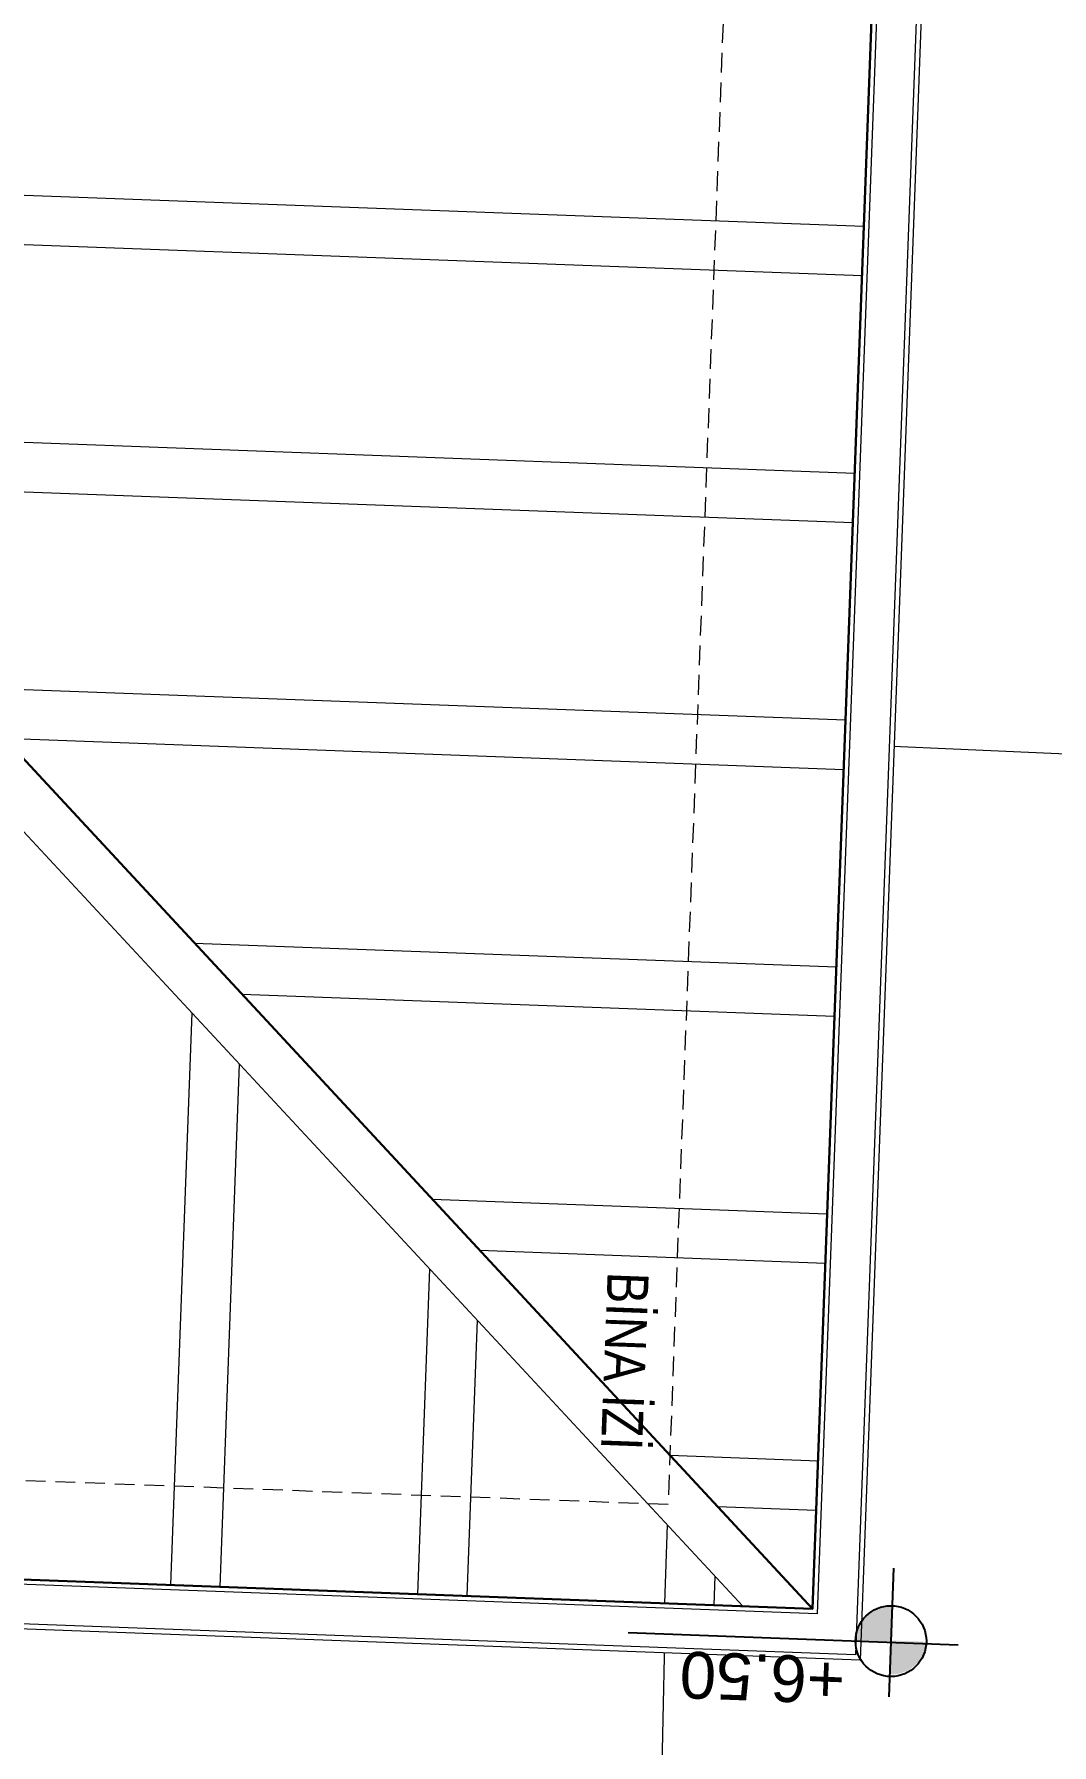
# Model space of a CAD drawing. Header units: centimetres. Extents: x 63871 to 181827, y -95930 to 42199.
# Drawn here: x 177690.2 to 177896, y 17426.2 to 17772.4 of the extents above; entities that cross this region are included whole.
import ezdxf

# ---------------------------------------------------------------- set-up
doc = ezdxf.new("R2010")
doc.units = ezdxf.units.CM
doc.linetypes.add('11-021_500-SatisOfisi_220512$0${ Diamond }', pattern=[12, 4, -2, 2, 2, -2])
for name, color, linetype, lineweight in [('A-FLOR-HRAL', 11, 'Continuous', 9), ('A-WALL', 12, 'Continuous', 50), ('ARM_Pen_No__252', 8, 'Continuous', 18), ('İz DÜŞÜMÜ', 7, '11-021_500-SatisOfisi_220512$0${ Diamond }', 18), ('OLUK', 222, 'Continuous', 15), ('TARAMA', 251, 'Continuous', 5), ('Çatı', 144, 'Continuous', 30), ('ÇEKME MESAFESİ', 5, 'Continuous', 25)]:
    doc.layers.add(name, color=color, linetype=linetype, lineweight=lineweight)
doc.layers.add('Dıış Ölçü', color=140, linetype='Continuous')
doc.layers.add('KOT', color=171, linetype='Continuous')
doc.styles.add('Arial_1', font='Arial.ttf', dxfattribs={"height": 300})
doc.styles.add('MtXpl_Arial_Narrow_1', font='')
doc.styles.add('RomanS', font='')
doc.styles.get('MtXpl_Arial_Narrow_1').set_extended_font_data('Arial Narrow')
doc.styles.get('RomanS').set_extended_font_data('Stylus BT')
doc.dimstyles.new('BÖYÜK', dxfattribs={"dimtxt": 70, "dimasz": 5, "dimexe": 5, "dimexo": 5, "dimgap": 2, "dimtad": 3, "dimdec": 0, "dimzin": 0, "dimdsep": 46, "dimtxsty": 'RomanS', "dimblk": 'DOT', "dimcen": 5, "dimadec": 0, "dimazin": 0, "dimtfac": 1, "dimtdec": 0, "dimtix": 1, "dimtofl": 0, "dimtmove": 1, "dimatfit": 0, "dimldrblk": 'DOT', "dimfxl": 10, "dimfxlon": 1, "dimtolj": 1, "dimtzin": 0, "dimarcsym": 0})

# ---------------------------------------------------------------- blocks, each defined once
blk = doc.blocks.new('HRD')
at = {"layer": 'ARM_Pen_No__252'}
h = blk.add_hatch(dxfattribs=at)
h.set_pattern_fill('AR-B816', color=256, scale=0.09)
h.set_pattern_definition([(0, (-39959.2, 0), (0, 18.288), []), (90, (-39959.2, 0), (-18.288, 18.288), [18.288, -18.288])])
h.paths.add_polyline_path([(154149.63, 35592.48), (154149.63, 35503.48), (154219.63, 35503.48), (154219.63, 35483.24), (154324.63, 35483.24), (154324.63, 35692.48), (154369.63, 35692.48), (154369.63, 35927.48), (154369.63, 35927.48), (154369.63, 36097.48), (154369.63, 36177.48), (154254.63, 36177.48), (153954.63, 36177.48), (153839.63, 36177.48), (153839.63, 35897.6), (153869.63, 35897.54), (153869.63, 35882.48), (154019.63, 35882.48), (154019.63, 35872.48), (154019.63, 35833.25, -0.444416), (154030.45, 35823.48, -0.444416), (154019.63, 35813.72), (154019.63, 35773.48), (153939.63, 35773.48), (153939.63, 35692.48), (154019.63, 35692.48), (154019.63, 35687.48), (154019.63, 35633.7), (154020.63, 35632.93), (154019.63, 35631.47), (154019.63, 35592.48), (154019.63, 35582.48), (153989.63, 35582.48), (153989.63, 35577.48), (153989.63, 35497.48), (153989.63, 35437.48), (153994.63, 35437.48), (154094.63, 35437.48), (154139.63, 35437.48), (154139.63, 35592.48)])
at = {"layer": 'A-FLOR-HRAL'}
for p, q in [((154389.63, 36367.48), (153819.63, 36367.48)), ((153819.63, 36367.48), (153819.63, 36197.48)), ((154385.63, 36363.48), (153823.63, 36363.48)), ((153823.63, 36363.48), (153823.63, 36197.48))]:
    blk.add_line(p, q, dxfattribs=at)
at = {"layer": 'A-WALL', "lineweight": 53}
for p, q in [((153819.63, 35782.48), (153819.63, 36197.48)), ((153819.63, 36197.48), (153954.63, 36197.48)), ((153839.63, 36177.48), (153839.63, 35882.48)), ((153954.63, 36177.48), (153839.63, 36177.48))]:
    blk.add_line(p, q, dxfattribs=at)
at = {"layer": 'İz DÜŞÜMÜ'}
blk.add_lwpolyline([(153819.63, 36347.48), (154419.63, 36347.49), (154419.63, 35292.49), (154159.63, 35292.49), (154159.63, 35357.48), (153819.63, 35357.48), (153819.63, 36347.48)], dxfattribs=at)
blk = doc.blocks.new('_Dot')
at = {"color": 0, "linetype": 'ByBlock', "lineweight": -2}
blk.add_line((-0.5, 0), (-1, 0), dxfattribs=at)
at = {"color": 0, "linetype": 'ByBlock', "const_width": 0.5}
blk.add_lwpolyline([(-0.25, 0, 1), (0.25, 0, 1)], format="xyb", close=True, dxfattribs=at)
blk = doc.blocks.new('*D391')
at = {"layer": 'Defpoints', "color": 0, "transparency": 16777216}
for p in [(-120.42, 2699.61), (379.11, 2677.81), (379.11, 2677.81)]:
    blk.add_point(p, dxfattribs=at)
at = {"layer": 'Dıış Ölçü', "color": 0, "lineweight": -2, "transparency": 16777216}
for p, q in [((-120.42, 2699.61), (-120.2, 2704.6)), ((-115.42, 2699.39), (374.11, 2678.03)), ((379.11, 2677.81), (379.32, 2682.81))]:
    blk.add_line(p, q, dxfattribs=at)
at = {"layer": 'Dıış Ölçü', "color": 0, "lineweight": -2, "transparency": 16777216, "xscale": 5, "yscale": 5, "zscale": 5}
for p, rotation in [((-120.42, 2699.61), 177.5012920554905), ((379.11, 2677.81), 357.5012920554905)]:
    blk.add_blockref('_Dot', p, dxfattribs=dict(at, rotation=rotation))
at = {"layer": 'Dıış Ölçü', "color": 0, "transparency": 16777216, "insert": (131.03, 2727.44), "char_height": 70, "attachment_point": 5, "rotation": 357.5013, "style": 'RomanS'}
blk.add_mtext('\\A1;500', dxfattribs=at)
blk = doc.blocks.new('*D413')
at = {"layer": 'Defpoints', "color": 0, "transparency": 16777216}
for p in [(-133.82, 2534.74), (-141.22, 2184.72), (-141.22, 2184.72)]:
    blk.add_point(p, dxfattribs=at)
at = {"layer": 'Dıış Ölçü', "color": 0, "lineweight": -2, "transparency": 16777216}
for p, q in [((-133.82, 2534.74), (-138.82, 2534.84)), ((-133.92, 2529.74), (-141.11, 2189.71)), ((-141.22, 2184.72), (-146.22, 2184.82))]:
    blk.add_line(p, q, dxfattribs=at)
at = {"layer": 'Dıış Ölçü', "color": 0, "lineweight": -2, "transparency": 16777216, "xscale": 5, "yscale": 5, "zscale": 5}
for p, rotation in [((-133.82, 2534.74), 88.78874068386524), ((-141.22, 2184.72), 268.7887406838652)]:
    blk.add_blockref('_Dot', p, dxfattribs=dict(at, rotation=rotation))
at = {"layer": 'Dıış Ölçü', "color": 0, "transparency": 16777216, "insert": (-176.28, 2360.55), "char_height": 70, "attachment_point": 5, "rotation": 88.7887, "style": 'RomanS'}
blk.add_mtext('\\A1;350', dxfattribs=at)
blk = doc.blocks.new('çatı planı')
at = {"layer": 'KOT'}
h = blk.add_hatch(color=256, dxfattribs=at)
h.dxf.hatch_style = 1
h.paths.add_polyline_path([(-686.09, 2.7, 0.402561), (-693.25, -4.18), (-686.09, -4.18)])
blk.add_line((-686.09, -18.85), (-686.09, 7.21), dxfattribs=at)
blk.add_wipeout([(-680, -1060), (-680, 0), (0, 0), (0, -1125), (-340, -1125), (-340, -1060)]).dxf.layer = 'OLUK'
h = blk.add_hatch(color=256, dxfattribs=at)
h.dxf.hatch_style = 1
h.paths.add_polyline_path([(-678.93, -4.05, 0.009987), (-678.93, -3.77), (-686.09, -3.77), (-686.09, -11.22, 0.414214)])
at = {"layer": 'İz DÜŞÜMÜ'}
blk.add_lwpolyline([(-300, -1020), (-300, -960), (-40, -960), (-40, -1085), (-300, -1085), (-300, -1020), (-640, -1020), (-640, -30), (-300, -30), (-300, -180), (-40, -180), (-40, -1095)], dxfattribs=at)
at = {"layer": 'KOT'}
blk.add_line((-699.74, -3.77), (-632.92, -3.77), dxfattribs=at)
blk.add_circle((-686.09, -4.05), 7.17, dxfattribs=at)
at = {"layer": 'OLUK'}
for points in [[(-340, -1125), (-340, -1060), (-680, -1060), (-680, 0), (0, 0), (0, -1125)], [(-339, -1124), (-339, -1059), (-679, -1059), (-679, -1), (-1, -1), (-1, -1124)], [(-331, -1116), (-331, -1051), (-671, -1051), (-671, -9), (-9, -9), (-9, -1116)]]:
    blk.add_lwpolyline(points, close=True, dxfattribs=at)
at = {"layer": 'TARAMA'}
for p, q in [((-340, -340), (-670, -10)), ((-655.86, -10), (-340, -325.86)), ((-650, -15.86), (-650, -10)), ((-640, -25.86), (-640, -10)), ((-600, -65.86), (-600, -10)), ((-590, -75.86), (-590, -10)), ((-550, -115.86), (-550, -10)), ((-540, -125.86), (-540, -10)), ((-650, -30), (-670, -30)), ((-640, -40), (-670, -40)), ((-600, -80), (-670, -80)), ((-590, -90), (-670, -90)), ((-550, -130), (-670, -130)), ((-540, -140), (-670, -140)), ((-500, -180), (-670, -180)), ((-490, -190), (-670, -190)), ((-450, -230), (-670, -230)), ((-440, -240), (-670, -240)), ((-400, -280), (-670, -280)), ((-390, -290), (-670, -290))]:
    blk.add_line(p, q, dxfattribs=at)
at = {"layer": 'Çatı'}
blk.add_line((-670, -10), (-340, -340), dxfattribs=at)
blk.add_lwpolyline([(-330, -1115), (-330, -1050), (-670, -1050), (-670, -10), (-10, -10), (-10, -1115)], close=True, dxfattribs=at)
at = {"style": 'MtXpl_Arial_Narrow_1'}
blk.add_text('BİNA İZİ', height=8.316, rotation=89.957, dxfattribs=at).set_placement((-626.05, -76.69))
at = {"layer": 'KOT', "insert": (-660.37, 9.03), "char_height": 9.45, "width": 57.6964, "attachment_point": 2, "line_spacing_factor": 0.941778, "style": 'Arial_1'}
blk.add_mtext('+6.50', dxfattribs=at)
blk = doc.blocks.new('VAZİYET PLANI')
at = {"layer": 'ÇEKME MESAFESİ'}
blk.add_lwpolyline([(-10235.94, 8787.8), (-10982.6, 6772.09), (-10431.04, 2961.31), (-10363.5, 2901.47), (-6329.01, 2815.66), (-5233.37, 2792.49), (-389.12, 2690.07), (-136.37, 2684.73), (-120.42, 2699.61), (-5.55, 5331.81), (308.62, 12485.41)], dxfattribs=at)
at = {"rotation": 177.873189238168}
blk.add_blockref('HRD', (154929.5, 33168.72), dxfattribs=at)
at = {"layer": 'Dıış Ölçü'}
for p1, p2, picture, middle in [((-120.42, 2699.61), (379.11, 2677.81), '*D391', (131.03, 2727.44)), ((-133.82, 2534.74), (-141.22, 2184.72), '*D413', (-176.28, 2360.55))]:
    dim = blk.add_aligned_dim(p1=p1, p2=p2, distance=0, dimstyle='BÖYÜK', dxfattribs=at)
    dim.commit()
    dim.dimension.update_dxf_attribs({"geometry": picture, "text_midpoint": middle})
at = {"layer": 'OLUK', "rotation": 177.8731895439683}
blk.add_blockref('çatı planı', (-774.12, 2538.5), dxfattribs=at)

msp = doc.modelspace()

# ---------------------------------------------------------------- block references
at = {"layer": 'OLUK'}
msp.add_blockref('VAZİYET PLANI', (177951.86, 14930.11), dxfattribs=at)

doc.saveas('drawing.dxf')
